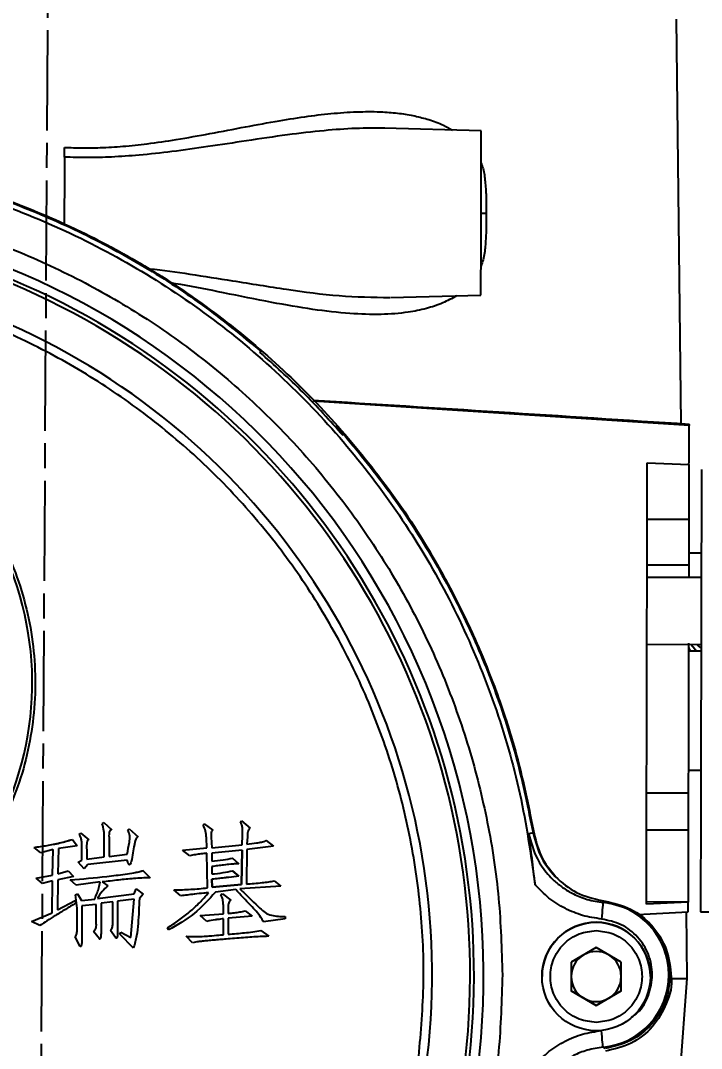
# Model space of a CAD drawing. Header units: millimetres. Extents: x 1852 to 4288, y 681 to 2404.
# Drawn here: x 2579.2 to 2660.9, y 2124.1 to 2247.3 of the extents above; entities that cross this region are included whole.
import ezdxf

# ---------------------------------------------------------------- set-up
doc = ezdxf.new("R2010")
doc.units = ezdxf.units.MM
doc.linetypes.add('AM_ISO08W050', pattern=[18, 12, -1.5, 3, -1.5])
doc.layers.add('AM_5', color=3, linetype='Continuous', lineweight=25)
doc.layers.add('AM_7', color=4, linetype='AM_ISO08W050', lineweight=25)
doc.styles.add('SLDTEXTSTYLE1', font='txt.shx', dxfattribs={"width": 0.7, "bigfont": 'gbcbig.shx'})
doc.dimstyles.new('SLDDIMSTYLE12$0', dxfattribs={"dimtxt": 12, "dimasz": 10, "dimexe": 0, "dimexo": 0.0625, "dimgap": 0.875, "dimtad": 1, "dimdec": 1, "dimlfac": 1.8, "dimrnd": 1e-09, "dimzin": 12, "dimdsep": 46, "dimtxsty": 'SLDTEXTSTYLE1', "dimcen": 0.09, "dimdle": 8.16, "dimclrd": 3, "dimclre": 3, "dimadec": 0, "dimazin": 3, "dimtfac": 1, "dimtdec": 1, "dimtofl": 0, "dimtmove": 0, "dimatfit": 3, "dimfxl": 0, "dimfrac": 2, "dimtolj": 1, "dimlwd": 5, "dimlwe": 5, "dimarcsym": 0})

# ---------------------------------------------------------------- blocks, each defined once
blk = doc.blocks.new('*D103')
at = {"layer": 'AM_5', "color": 3, "lineweight": 5, "transparency": 16777216}
blk.add_line((2599.52, 2331.23), (2783.41, 2331.23), dxfattribs=at)
at = {"layer": 'AM_5', "color": 3, "linetype": 'Continuous', "lineweight": 5, "transparency": 16777216}
for p, q in [((2783.41, 2321.23), (2783.41, 2042.49)), ((2646.59, 2032.49), (2783.41, 2032.49))]:
    blk.add_line(p, q, dxfattribs=at)
at = {"layer": 'AM_5', "color": 3, "transparency": 16777216}
for points in [[(2781.75, 2321.23), (2785.08, 2321.23), (2783.41, 2331.23)], [(2781.75, 2042.49), (2785.08, 2042.49), (2783.41, 2032.49)]]:
    blk.add_solid(points, dxfattribs=at)
at = {"layer": 'Defpoints', "color": 0, "transparency": 16777216}
for p in [(2599.46, 2331.23), (2646.53, 2032.49), (2783.41, 2032.49)]:
    blk.add_point(p, dxfattribs=at)
at = {"layer": 'AM_5', "color": 0, "transparency": 16777216, "insert": (2776.54, 2181.86), "char_height": 12, "attachment_point": 5, "rotation": 90, "style": 'SLDTEXTSTYLE1'}
blk.add_mtext('\\A1;350', dxfattribs=at)

msp = doc.modelspace()

# ---------------------------------------------------------------- linework, layer by layer
at = {"color": 7, "linetype": 'Continuous', "lineweight": 25}
for p, q in [((2658.416, 2198.949), (2657.885, 2247.467)), ((2634.456, 2234.066), (2622.794, 2234.397)), ((2623.571, 2214.106), (2634.414, 2214.367)), ((2607.882, 2207.554), (2607.994, 2207.665)), ((2659.381, 2198.775), (2614.332, 2201.673)), ((2617.052, 2198.79), (2617.982, 2197.663)), ((2617.989, 2197.67), (2617.877, 2197.559)), ((2654.371, 2194.3), (2659.371, 2194.074)), ((2659.371, 2194.074), (2659.357, 2187.498)), ((2659.357, 2187.498), (2654.357, 2187.509)), ((2660.848, 2183.46), (2659.348, 2183.463)), ((2659.345, 2182.004), (2654.345, 2182.015)), ((2659.345, 2182.004), (2659.342, 2180.527)), ((2660.842, 2180.524), (2654.242, 2180.538)), ((2654.225, 2172.538), (2660.825, 2172.524)), ((2660.823, 2171.7), (2659.323, 2171.703)), ((2659.292, 2157.463), (2660.792, 2157.46)), ((2654.286, 2154.728), (2659.286, 2154.718)), ((2588.974, 2150.999), (2589.166, 2151.191)), ((2588.974, 2150.999), (2589.166, 2151.191)), ((2589.166, 2151.191), (2590.123, 2150.297)), ((2589.166, 2151.191), (2589.166, 2151.191)), ((2589.166, 2151.191), (2590.123, 2150.297)), ((2605.569, 2151.255), (2605.696, 2151.382)), ((2605.569, 2151.255), (2605.696, 2151.382)), ((2605.569, 2151.255), (2605.569, 2151.255)), ((2605.696, 2151.382), (2606.717, 2150.489)), ((2605.696, 2151.382), (2605.696, 2151.382)), ((2605.696, 2151.382), (2606.717, 2150.489)), ((2588.974, 2150.999), (2588.974, 2150.999)), ((2590.123, 2150.297), (2590.123, 2150.297)), ((2592.038, 2150.234), (2592.229, 2150.425)), ((2592.038, 2150.234), (2592.229, 2150.425)), ((2592.038, 2150.234), (2592.038, 2150.234)), ((2592.229, 2150.425), (2593.314, 2149.468)), ((2592.229, 2150.425), (2592.229, 2150.425)), ((2592.229, 2150.425), (2593.314, 2149.468)), ((2601.101, 2150.872), (2601.229, 2150.999)), ((2601.101, 2150.872), (2601.229, 2150.999)), ((2601.101, 2150.872), (2601.101, 2150.872)), ((2601.229, 2150.999), (2602.25, 2150.234)), ((2601.229, 2150.999), (2601.229, 2150.999)), ((2601.229, 2150.999), (2602.25, 2150.234)), ((2602.25, 2150.234), (2602.25, 2150.234)), ((2606.717, 2150.489), (2606.717, 2150.489)), ((2659.277, 2150.242), (2654.277, 2150.253)), ((2659.277, 2150.242), (2659.259, 2141.641)), ((2585.4, 2149.148), (2585.974, 2148.383)), ((2585.4, 2149.148), (2585.4, 2149.148)), ((2585.4, 2149.148), (2585.974, 2148.383)), ((2586.23, 2149.723), (2586.421, 2149.914)), ((2586.23, 2149.723), (2586.421, 2149.914)), ((2586.23, 2149.723), (2586.23, 2149.723)), ((2586.421, 2149.914), (2587.379, 2149.085)), ((2586.421, 2149.914), (2586.421, 2149.914)), ((2586.421, 2149.914), (2587.379, 2149.085)), ((2587.379, 2149.085), (2587.379, 2149.085)), ((2589.229, 2147.042), (2589.229, 2149.34)), ((2589.804, 2149.276), (2589.804, 2147.106)), ((2593.314, 2149.468), (2593.314, 2149.468)), ((2601.548, 2148.127), (2601.484, 2149.34)), ((2602.058, 2149.404), (2602.122, 2148.127)), ((2602.058, 2149.404), (2602.058, 2149.404)), ((2602.058, 2149.404), (2602.122, 2148.127)), ((2605.76, 2148.51), (2605.824, 2149.659)), ((2605.76, 2148.51), (2605.824, 2149.659)), ((2605.824, 2149.659), (2605.824, 2149.659)), ((2606.398, 2149.468), (2606.335, 2148.574)), ((2608.632, 2149.021), (2609.526, 2148.319)), ((2608.632, 2149.021), (2608.632, 2149.021)), ((2608.632, 2149.021), (2609.526, 2148.319)), ((2640.659, 2149.944), (2640.143, 2149.825)), ((2640.784, 2149.831), (2640.784, 2149.831)), ((2581.634, 2147.553), (2580.805, 2148.191)), ((2580.805, 2148.191), (2580.805, 2148.191)), ((2583.102, 2147.936), (2581.634, 2147.553)), ((2583.038, 2144.872), (2583.102, 2147.936)), ((2583.038, 2144.872), (2583.102, 2147.936)), ((2583.741, 2148.063), (2583.677, 2145)), ((2585.974, 2148.383), (2583.741, 2148.063)), ((2585.974, 2148.383), (2585.974, 2148.383)), ((2586.549, 2146.659), (2586.549, 2148.255)), ((2587.123, 2147.936), (2587.123, 2146.787)), ((2598.612, 2147.872), (2601.548, 2148.127)), ((2599.505, 2147.17), (2598.612, 2147.872)), ((2598.612, 2147.872), (2598.612, 2147.872)), ((2602.122, 2148.127), (2605.76, 2148.51)), ((2602.122, 2148.127), (2605.76, 2148.51)), ((2602.122, 2148.127), (2602.122, 2148.127)), ((2605.76, 2147.872), (2602.122, 2147.489)), ((2605.696, 2143.723), (2605.76, 2147.872)), ((2605.76, 2147.872), (2605.696, 2143.723)), ((2605.76, 2148.51), (2605.76, 2148.51)), ((2606.335, 2147.936), (2606.271, 2143.787)), ((2609.526, 2148.319), (2606.335, 2147.936)), ((2609.526, 2148.319), (2609.526, 2148.319)), ((2586.102, 2146.404), (2586.549, 2146.659)), ((2586.102, 2146.404), (2586.549, 2146.659)), ((2586.804, 2145.638), (2586.102, 2146.404)), ((2586.102, 2146.404), (2586.102, 2146.404)), ((2586.549, 2146.659), (2586.549, 2146.659)), ((2587.123, 2146.787), (2589.229, 2147.042)), ((2587.123, 2146.787), (2589.229, 2147.042)), ((2587.123, 2146.787), (2587.123, 2146.787)), ((2591.974, 2146.659), (2587.251, 2146.149)), ((2589.229, 2147.042), (2589.229, 2147.042)), ((2589.804, 2147.106), (2591.974, 2147.361)), ((2589.804, 2147.106), (2591.974, 2147.361)), ((2589.804, 2147.106), (2589.804, 2147.106)), ((2591.974, 2147.361), (2591.974, 2147.361)), ((2601.611, 2143.34), (2601.548, 2147.489)), ((2602.122, 2147.489), (2602.122, 2146.532)), ((2604.611, 2146.915), (2605.377, 2146.213)), ((2604.611, 2146.915), (2604.611, 2146.915)), ((2605.377, 2146.213), (2604.611, 2146.915)), ((2583.677, 2145), (2584.889, 2145.383)), ((2584.889, 2145.383), (2585.528, 2144.681)), ((2584.889, 2145.383), (2584.889, 2145.383)), ((2584.889, 2145.383), (2585.528, 2144.681)), ((2587.251, 2146.149), (2586.804, 2145.638)), ((2593.825, 2145.447), (2594.718, 2144.553)), ((2593.825, 2145.447), (2593.825, 2145.447)), ((2593.825, 2145.447), (2594.718, 2144.553)), ((2602.122, 2145.893), (2602.122, 2145)), ((2604.611, 2145.383), (2605.377, 2144.745)), ((2604.611, 2145.383), (2604.611, 2145.383)), ((2605.377, 2144.745), (2604.611, 2145.383)), ((2605.377, 2146.213), (2605.377, 2146.213)), ((2581.06, 2144.489), (2583.038, 2144.872)), ((2581.826, 2143.851), (2581.06, 2144.489)), ((2581.06, 2144.489), (2581.06, 2144.489)), ((2583.038, 2144.17), (2581.826, 2143.851)), ((2582.975, 2140.341), (2583.038, 2144.17)), ((2582.975, 2140.341), (2583.038, 2144.17)), ((2583.038, 2144.872), (2583.038, 2144.872)), ((2583.677, 2144.298), (2583.613, 2140.724)), ((2585.528, 2144.681), (2583.677, 2144.298)), ((2585.847, 2143.66), (2585.145, 2144.298)), ((2585.145, 2144.298), (2585.145, 2144.298)), ((2585.528, 2144.681), (2585.528, 2144.681)), ((2588.719, 2144.042), (2585.847, 2143.66)), ((2588.974, 2144.042), (2589.676, 2143.596)), ((2588.974, 2144.042), (2589.676, 2143.596)), ((2594.718, 2144.553), (2594.718, 2144.553)), ((2602.122, 2144.362), (2602.186, 2143.404)), ((2602.186, 2143.404), (2602.122, 2144.362)), ((2605.377, 2144.745), (2605.377, 2144.745)), ((2609.59, 2144.17), (2610.419, 2143.532)), ((2609.59, 2144.17), (2609.59, 2144.17)), ((2609.59, 2144.17), (2610.419, 2143.532)), ((2585.783, 2142.511), (2586.038, 2142.638)), ((2585.783, 2142.511), (2586.038, 2142.638)), ((2586.038, 2142.638), (2586.485, 2141.809)), ((2586.038, 2142.638), (2586.038, 2142.638)), ((2586.038, 2142.638), (2586.485, 2141.809)), ((2588.4, 2142.064), (2592.804, 2142.638)), ((2588.4, 2142.064), (2592.804, 2142.638)), ((2589.676, 2143.596), (2589.676, 2143.596)), ((2592.804, 2142.638), (2593.059, 2143.213)), ((2592.804, 2142.638), (2593.059, 2143.213)), ((2592.804, 2142.638), (2592.804, 2142.638)), ((2593.059, 2143.213), (2593.889, 2142.575)), ((2593.059, 2143.213), (2593.059, 2143.213)), ((2593.059, 2143.213), (2593.889, 2142.575)), ((2593.889, 2142.575), (2593.442, 2142.064)), ((2593.889, 2142.575), (2593.889, 2142.575)), ((2598.42, 2142.383), (2597.591, 2143.085)), ((2597.591, 2143.085), (2597.591, 2143.085)), ((2602.186, 2143.404), (2605.696, 2143.723)), ((2605.696, 2143.723), (2602.186, 2143.404)), ((2602.186, 2143.404), (2602.186, 2143.404)), ((2604.994, 2143.149), (2602.569, 2142.83)), ((2603.207, 2142.511), (2603.399, 2142.638)), ((2603.207, 2142.511), (2603.399, 2142.638)), ((2603.399, 2142.638), (2604.42, 2141.872)), ((2603.399, 2142.638), (2603.399, 2142.638)), ((2603.399, 2142.638), (2604.42, 2141.872)), ((2610.419, 2143.532), (2605.505, 2143.213)), ((2605.696, 2143.723), (2605.696, 2143.723)), ((2610.419, 2143.532), (2610.419, 2143.532)), ((2583.613, 2140.724), (2585.719, 2141.809)), ((2583.613, 2140.724), (2585.719, 2141.809)), ((2585.719, 2141.809), (2585.783, 2141.489)), ((2585.719, 2141.809), (2585.719, 2141.809)), ((2585.719, 2141.809), (2585.783, 2141.489)), ((2585.974, 2140.915), (2585.783, 2142.511)), ((2585.783, 2142.511), (2585.783, 2142.511)), ((2585.783, 2141.489), (2585.783, 2141.489)), ((2586.485, 2141.809), (2588.081, 2142)), ((2586.485, 2141.809), (2588.081, 2142)), ((2586.485, 2141.809), (2586.485, 2141.809)), ((2588.272, 2141.362), (2586.549, 2141.17)), ((2588.081, 2142), (2588.081, 2142)), ((2588.272, 2139.192), (2588.272, 2141.362)), ((2590.251, 2141.681), (2588.847, 2141.489)), ((2588.847, 2141.489), (2588.847, 2138.107)), ((2590.251, 2139.128), (2590.251, 2141.681)), ((2592.804, 2142), (2590.825, 2141.745)), ((2590.825, 2141.745), (2590.825, 2138.107)), ((2592.421, 2137.405), (2592.804, 2142)), ((2603.207, 2142.511), (2603.207, 2142.511)), ((2604.42, 2141.872), (2604.42, 2141.872)), ((2649.31, 2141.742), (2649.06, 2141.593)), ((2659.259, 2141.641), (2654.258, 2141.399)), ((2659.259, 2141.641), (2654.259, 2141.651)), ((2660.758, 2141.622), (2660.756, 2140.46)), ((2580.485, 2139.319), (2582.975, 2140.341)), ((2582.975, 2140.341), (2582.975, 2140.341)), ((2585.974, 2138.362), (2585.974, 2140.915)), ((2586.549, 2141.17), (2586.549, 2137.405)), ((2600.718, 2140.022), (2603.526, 2140.213)), ((2603.526, 2140.213), (2603.526, 2141.043)), ((2603.526, 2140.213), (2603.526, 2140.213)), ((2604.101, 2140.851), (2604.101, 2140.277)), ((2604.101, 2140.851), (2604.101, 2140.851)), ((2606.143, 2140.596), (2606.973, 2139.958)), ((2606.143, 2140.596), (2606.143, 2140.596)), ((2606.143, 2140.596), (2606.973, 2139.958)), ((2653.176, 2140.158), (2659.256, 2140.463)), ((2659.144, 2132.464), (2659.057, 2140.453)), ((2660.756, 2140.46), (2662.179, 2140.457)), ((2581.507, 2138.809), (2580.485, 2139.319)), ((2580.485, 2139.319), (2580.485, 2139.319)), ((2601.548, 2139.319), (2600.718, 2140.022)), ((2600.718, 2140.022), (2600.718, 2140.022)), ((2603.526, 2137.724), (2603.526, 2139.639)), ((2606.973, 2139.958), (2604.101, 2139.702)), ((2604.101, 2139.702), (2604.101, 2137.788)), ((2606.973, 2139.958), (2606.973, 2139.958)), ((2610.93, 2139.639), (2608.313, 2139.256)), ((2610.93, 2139.894), (2610.93, 2139.639)), ((2610.93, 2139.894), (2610.93, 2139.894)), ((2585.974, 2138.362), (2585.974, 2138.362)), ((2588.655, 2137.213), (2587.953, 2138.107)), ((2587.953, 2138.107), (2587.953, 2138.107)), ((2590.57, 2137.405), (2589.995, 2138.234)), ((2589.995, 2138.234), (2589.995, 2138.234)), ((2591.08, 2137.788), (2591.208, 2138.043)), ((2591.08, 2137.788), (2591.208, 2138.043)), ((2592.74, 2136.128), (2591.08, 2137.788)), ((2591.08, 2137.788), (2591.08, 2137.788)), ((2591.208, 2138.043), (2592.421, 2137.405)), ((2591.208, 2138.043), (2591.208, 2138.043)), ((2591.208, 2138.043), (2592.421, 2137.405)), ((2596.952, 2138.298), (2596.825, 2138.554)), ((2596.825, 2138.554), (2596.825, 2138.554)), ((2603.526, 2137.724), (2603.526, 2137.724)), ((2607.994, 2138.234), (2608.951, 2137.532)), ((2607.994, 2138.234), (2607.994, 2138.234)), ((2607.994, 2138.234), (2608.951, 2137.532)), ((2586.357, 2136.32), (2585.719, 2137.469)), ((2585.719, 2137.469), (2585.719, 2137.469)), ((2592.421, 2137.405), (2592.421, 2137.405)), ((2599.824, 2136.766), (2599.058, 2137.532)), ((2599.058, 2137.532), (2599.058, 2137.532)), ((2608.951, 2137.532), (2608.951, 2137.532)), ((2648.239, 2136.175), (2645.239, 2134.443)), ((2651.239, 2134.443), (2648.239, 2136.175)), ((2645.239, 2134.443), (2645.239, 2130.979)), ((2651.239, 2130.979), (2651.239, 2134.443)), ((2641.739, 2132.718), (2641.739, 2132.718)), ((2654.739, 2132.704), (2654.739, 2132.704)), ((2655.215, 2077.949), (2659.144, 2132.464)), ((2657.239, 2132.682), (2657.239, 2132.682)), ((2645.239, 2130.979), (2648.239, 2129.247)), ((2646.739, 2130.113), (2645.239, 2130.979)), ((2648.239, 2129.247), (2651.239, 2130.979)), ((2651.239, 2130.979), (2649.739, 2130.113)), ((2648.239, 2129.247), (2646.739, 2130.113)), ((2649.739, 2130.113), (2648.239, 2129.247)), ((2648.239, 2129.247), (2648.239, 2129.247)), ((2649.31, 2124.09), (2649.06, 2124.24))]:
    msp.add_line(p, q, dxfattribs=at)
at = {"color": 7, "linetype": 'Continuous', "lineweight": 25, "flags": 128}
for points in [[(2660.869, 2193.488), (2660.865, 2191.274), (2660.859, 2188.816), (2660.854, 2186.143), (2660.848, 2183.285), (2660.841, 2180.278), (2660.834, 2177.156), (2660.828, 2173.955), (2660.821, 2170.713), (2660.814, 2167.468), (2660.807, 2164.258), (2660.8, 2161.121), (2660.794, 2158.093), (2660.788, 2155.21), (2660.782, 2152.507), (2660.776, 2150.013), (2660.772, 2147.76), (2660.767, 2145.772), (2660.764, 2144.074), (2660.761, 2142.685), (2660.758, 2141.622)], [(2660.333, 2171.701), (2660.056, 2171.932), (2659.605, 2172.527)], [(2649.06, 2141.593), (2649.056, 2141.549), (2649.045, 2141.431), (2649.027, 2141.245), (2649.004, 2140.997), (2648.975, 2140.697), (2648.943, 2140.356), (2648.908, 2139.986), (2648.872, 2139.602)], [(2657.164, 2132.468), (2657.375, 2132.468), (2658.356, 2132.466), (2658.947, 2132.465), (2659.144, 2132.464)], [(2649.06, 2124.24), (2649.056, 2124.284), (2649.045, 2124.401), (2649.027, 2124.587), (2649.004, 2124.835), (2648.975, 2125.135), (2648.943, 2125.476), (2648.908, 2125.846), (2648.872, 2126.23)]]:
    msp.add_lwpolyline(points, dxfattribs=at)
at = {"color": 7, "linetype": 'Continuous', "lineweight": 25}
msp.add_circle((2648.239, 2132.711), 6.5, dxfattribs=at)
for centre, radius, start, end in [((2543.24, 2132.915), 91.48, 295.79271, 180), ((2635.131, 2235.699), 11.51, 266.68387, 269.63147), ((2543.24, 2132.915), 90.341, 353.64897, 186.35103), ((2543.24, 2132.915), 89.875, 353.64897, 186.35103), ((2543.24, 2132.915), 85.319, 353.33017, 186.66983), ((2543.24, 2167.915), 37.354, 334.65071, 85.34929), ((2648.24, 2132.916), 8.715, 275.40246, 84.59754), ((2648.239, 2132.711), 6.5, 359.93876, 179.93876), ((2648.239, 2132.711), 3, 120, 180), ((2648.239, 2132.711), 3, 60, 120), ((2648.239, 2132.711), 3, 0, 60), ((2648.239, 2132.711), 3, 180, 240), ((2648.239, 2132.711), 3, 300, 0), ((2648.239, 2132.711), 3, 240, 300)]:
    msp.add_arc(centre, radius, start, end, dxfattribs=at)
for points, knots in [([(2584.452, 2232.092), (2585.163, 2232.066), (2586.59, 2232.014), (2588.933, 2232.051), (2591.535, 2232.207), (2594.586, 2232.531), (2598.07, 2233.05), (2602.015, 2233.762), (2606.131, 2234.558), (2610.065, 2235.281), (2613.601, 2235.835), (2616.825, 2236.212), (2619.808, 2236.4), (2622.416, 2236.383), (2624.612, 2236.196), (2626.458, 2235.894), (2628.223, 2235.428), (2629.74, 2234.885), (2630.635, 2234.368), (2630.986, 2234.165)], [0, 0, 0, 0, 0.0418951, 0.0839955, 0.1379234, 0.1955958, 0.2656367, 0.3477316, 0.4366435, 0.52124, 0.5959668, 0.6633337, 0.7313197, 0.7939321, 0.8403474, 0.8842391, 0.9258123, 0.9708656, 1, 1, 1, 1]), ([(2622.904, 2234.394), (2621.736, 2234.399), (2619.338, 2234.409), (2615.429, 2234.106), (2611.065, 2233.594), (2606.411, 2232.907), (2601.787, 2232.191), (2597.49, 2231.583), (2593.625, 2231.156), (2590.259, 2230.929), (2587.268, 2230.849), (2585.387, 2230.904), (2584.449, 2230.932)], [0, 0, 0, 0, 0.0969739, 0.1990187, 0.3166093, 0.4457287, 0.5654054, 0.6760848, 0.7756823, 0.858994, 0.9297025, 1, 1, 1, 1]), ([(2584.449, 2230.932), (2584.45, 2231.109), (2584.45, 2231.465), (2584.451, 2231.882), (2584.452, 2232.092)], [0, 0, 0, 0, 0.4971187, 1, 1, 1, 1]), ([(2560.572, 2230.387), (2563.237, 2229.848), (2568.684, 2228.745), (2576.809, 2226.176), (2585.02, 2222.827), (2593.186, 2218.549), (2600.961, 2213.588), (2605.679, 2209.665), (2607.944, 2207.782)], [0, 0, 0, 0, 0.1535242, 0.3136607, 0.480409, 0.6537687, 0.8337391, 1, 1, 1, 1]), ([(2584.449, 2230.932), (2584.447, 2229.942), (2584.443, 2227.961), (2584.437, 2225.032), (2584.433, 2223.334), (2584.432, 2222.769)], [0, 0, 0, 0, 0.40033354, 0.80066709, 1, 1, 1, 1]), ([(2634.448, 2230.191), (2634.526, 2229.981), (2634.78, 2229.298), (2634.94, 2227.945), (2635.06, 2226.154), (2635.059, 2224.877), (2635.057, 2224.189)], [0, 0, 0, 0, 0.1149044, 0.3730702, 0.6626095, 1, 1, 1, 1]), ([(2635.057, 2224.189), (2635.058, 2223.473), (2635.058, 2222.144), (2634.948, 2220.282), (2634.785, 2218.847), (2634.513, 2218.113), (2634.421, 2217.867)], [0, 0, 0, 0, 0.3327022, 0.6174452, 0.8718539, 1, 1, 1, 1]), ([(2594.298, 2217.571), (2594.419, 2217.562), (2596.17, 2217.429), (2599.622, 2216.896), (2605.116, 2216.035), (2611.1, 2215.058), (2617.42, 2214.211), (2621.47, 2214.139), (2623.481, 2214.104)], [0, 0, 0, 0, 0.0118812, 0.1717149, 0.3437603, 0.5639817, 0.7835609, 1, 1, 1, 1]), ([(2631.483, 2214.296), (2630.937, 2213.996), (2629.789, 2213.366), (2627.834, 2212.737), (2625.385, 2212.241), (2622.332, 2212.014), (2618.525, 2212.141), (2614.149, 2212.65), (2609.102, 2213.538), (2603.809, 2214.601), (2599.72, 2215.465), (2597.535, 2215.784), (2597.096, 2215.848)], [0, 0, 0, 0, 0.05917422, 0.12456737, 0.1945037, 0.29319372, 0.40381634, 0.5308787, 0.66921315, 0.82787427, 0.96536839, 1, 1, 1, 1]), ([(2659.381, 2198.887), (2651.77, 2199.378), (2636.725, 2200.349), (2621.678, 2201.293), (2614.244, 2201.759)], [0, 0, 0, 0, 0.5059249, 1, 1, 1, 1]), ([(2659.381, 2198.878), (2659.381, 2198.88), (2659.381, 2198.885), (2659.381, 2198.815), (2659.381, 2198.775)], [0, 0, 0, 0, 0.41241456, 1, 1, 1, 1]), ([(2618.292, 2197.286), (2619.853, 2195.464), (2623.794, 2190.865), (2628.585, 2183.36), (2632.957, 2175.08), (2636.284, 2167.081), (2639.015, 2158.644), (2640.19, 2152.791), (2640.784, 2149.831)], [0, 0, 0, 0, 0.1352933, 0.3415257, 0.5005703, 0.6633309, 0.8298076, 1, 1, 1, 1]), ([(2659.324, 2172.359), (2659.323, 2171.935), (2659.32, 2170.206), (2659.313, 2167.1), (2659.305, 2163.281), (2659.297, 2159.822), (2659.291, 2156.832), (2659.288, 2155.422), (2659.286, 2154.718)], [0, 0, 0, 0, 0.0609827, 0.2487861, 0.4365896, 0.6243931, 0.8121965, 1, 1, 1, 1]), ([(2659.564, 2171.703), (2659.499, 2171.829), (2659.34, 2172.135), (2659.348, 2172.471), (2659.353, 2172.668)], [0, 0, 0, 0, 0.413162, 1, 1, 1, 1]), ([(2660.824, 2172.111), (2660.791, 2172.127), (2660.636, 2172.202), (2660.459, 2172.344), (2660.344, 2172.486), (2660.312, 2172.525)], [0, 0, 0, 0, 0.1638544, 0.7694326, 1, 1, 1, 1]), ([(2605.824, 2149.659), (2605.831, 2149.932), (2605.841, 2150.345), (2605.757, 2150.892), (2605.63, 2151.136), (2605.569, 2151.255)], [0, 0, 0, 0, 0.5004867, 0.75639585, 1, 1, 1, 1]), ([(2589.229, 2149.34), (2589.231, 2149.624), (2589.233, 2150.191), (2589.06, 2150.73), (2588.974, 2150.999)], [0, 0, 0, 0, 0.5013561, 1, 1, 1, 1]), ([(2590.123, 2150.297), (2590.098, 2150.304), (2590.061, 2150.313), (2590.01, 2150.307), (2589.965, 2150.287), (2589.915, 2150.245), (2589.838, 2150.113), (2589.785, 2149.779), (2589.796, 2149.478), (2589.804, 2149.276)], [0, 0, 0, 0, 0.0628935, 0.0931861, 0.1255191, 0.1834586, 0.2508615, 0.5002621, 1, 1, 1, 1]), ([(2591.974, 2147.361), (2592.07, 2147.843), (2592.214, 2148.565), (2592.335, 2149.427), (2592.231, 2149.917), (2592.102, 2150.128), (2592.038, 2150.234)], [0, 0, 0, 0, 0.50040255, 0.75006068, 0.87501107, 1, 1, 1, 1]), ([(2601.484, 2149.34), (2601.468, 2149.608), (2601.436, 2150.142), (2601.212, 2150.629), (2601.101, 2150.872)], [0, 0, 0, 0, 0.5014294, 1, 1, 1, 1]), ([(2602.25, 2150.234), (2602.232, 2150.227), (2602.196, 2150.215), (2602.138, 2150.164), (2602.079, 2150.043), (2602.036, 2149.781), (2602.049, 2149.555), (2602.058, 2149.404)], [0, 0, 0, 0, 0.0627384, 0.1251056, 0.2501602, 0.4999525, 1, 1, 1, 1]), ([(2606.717, 2150.489), (2606.677, 2150.465), (2606.595, 2150.417), (2606.499, 2150.251), (2606.408, 2149.936), (2606.402, 2149.655), (2606.398, 2149.468)], [0, 0, 0, 0, 0.1246065, 0.249783, 0.4997551, 1, 1, 1, 1]), ([(2580.805, 2148.191), (2581.324, 2148.266), (2582.352, 2148.414), (2583.897, 2148.692), (2584.895, 2148.995), (2585.4, 2149.148)], [0, 0, 0, 0, 0.3347977, 0.6633059, 1, 1, 1, 1]), ([(2580.805, 2148.191), (2581.323, 2148.266), (2582.369, 2148.417), (2583.913, 2148.695), (2584.911, 2148.999), (2585.4, 2149.148)], [0, 0, 0, 0, 0.3346571, 0.6740832, 1, 1, 1, 1]), ([(2586.549, 2148.255), (2586.541, 2148.509), (2586.529, 2148.89), (2586.428, 2149.395), (2586.296, 2149.614), (2586.23, 2149.723)], [0, 0, 0, 0, 0.5005014, 0.7507427, 1, 1, 1, 1]), ([(2587.379, 2149.085), (2587.363, 2149.085), (2587.336, 2149.086), (2587.297, 2149.08), (2587.264, 2149.06), (2587.209, 2149.002), (2587.148, 2148.834), (2587.104, 2148.467), (2587.115, 2148.148), (2587.123, 2147.936)], [0, 0, 0, 0, 0.0367103, 0.0625587, 0.0920687, 0.1257937, 0.2504477, 0.5001516, 1, 1, 1, 1]), ([(2593.314, 2149.468), (2593.292, 2149.469), (2593.258, 2149.47), (2593.215, 2149.457), (2593.157, 2149.423), (2592.951, 2149.165), (2592.893, 2148.822), (2592.782, 2148.211), (2592.67, 2147.507), (2592.541, 2146.734), (2592.393, 2146.288), (2592.335, 2146.177), (2592.306, 2146.144), (2592.279, 2146.125), (2592.254, 2146.115), (2592.232, 2146.115), (2592.212, 2146.12), (2592.188, 2146.136), (2592.114, 2146.22), (2592.043, 2146.403), (2591.997, 2146.574), (2591.974, 2146.659)], [0, 0, 0, 0, 0.0157069, 0.0230837, 0.0312977, 0.0625941, 0.2492457, 0.2645916, 0.4993189, 0.7493468, 0.8133445, 0.8286238, 0.8367404, 0.8440727, 0.8515363, 0.8553171, 0.8590269, 0.8660949, 0.8751688, 0.9374395, 1, 1, 1, 1]), ([(2606.335, 2148.574), (2606.724, 2148.622), (2607.308, 2148.694), (2607.986, 2148.805), (2608.305, 2148.88), (2608.446, 2148.923), (2608.516, 2148.944), (2608.577, 2148.972), (2608.614, 2149.005), (2608.632, 2149.021)], [0, 0, 0, 0, 0.49996, 0.749982, 0.8747254, 0.9164061, 0.9376784, 0.9687122, 1, 1, 1, 1]), ([(2640.913, 2143.706), (2640.793, 2144.774), (2640.552, 2146.92), (2640.279, 2148.853), (2640.143, 2149.825)], [0, 0, 0, 0, 0.4975573, 1, 1, 1, 1]), ([(2640.143, 2149.825), (2640.418, 2148.791), (2640.788, 2147.398), (2641.743, 2145.864), (2642.421, 2144.983), (2643.237, 2144.144), (2644.255, 2143.319), (2645.566, 2142.536), (2647.196, 2141.874), (2648.419, 2141.689), (2649.06, 2141.593)], [0, 0, 0, 0, 0.2442896, 0.3290361, 0.4144899, 0.500125, 0.5979924, 0.7157703, 0.8510724, 1, 1, 1, 1]), ([(2640.659, 2149.944), (2640.94, 2148.912), (2641.502, 2146.85), (2643.52, 2144.306), (2646.17, 2142.424), (2648.262, 2141.97), (2649.31, 2141.742)], [0, 0, 0, 0, 0.2500466, 0.4994486, 0.7493959, 1, 1, 1, 1]), ([(2640.784, 2149.831), (2641.052, 2148.793), (2641.58, 2146.746), (2642.98, 2145.165), (2643.67, 2144.387)], [0, 0, 0, 0, 0.507606, 1, 1, 1, 1]), ([(2601.548, 2147.489), (2601.304, 2147.461), (2600.84, 2147.407), (2600.153, 2147.329), (2599.721, 2147.223), (2599.505, 2147.17)], [0, 0, 0, 0, 0.3550758, 0.6787643, 1, 1, 1, 1]), ([(2602.122, 2146.532), (2602.578, 2146.576), (2603.415, 2146.656), (2604.237, 2146.834), (2604.611, 2146.915)], [0, 0, 0, 0, 0.5444227, 1, 1, 1, 1]), ([(2585.145, 2144.298), (2586.606, 2144.419), (2588.813, 2144.603), (2591.353, 2144.933), (2592.632, 2145.124), (2593.253, 2145.235), (2593.569, 2145.312), (2593.717, 2145.354), (2593.78, 2145.386), (2593.81, 2145.404), (2593.82, 2145.411), (2593.825, 2145.42), (2593.827, 2145.431), (2593.826, 2145.44), (2593.825, 2145.447)], [0, 0, 0, 0, 0.4998656, 0.7551837, 0.8732692, 0.9406533, 0.9702997, 0.9841887, 0.992842, 0.9943099, 0.9962149, 0.9970595, 0.9977627, 1, 1, 1, 1]), ([(2605.377, 2146.213), (2605.206, 2146.212), (2604.879, 2146.212), (2604.27, 2146.153), (2603.593, 2146.078), (2602.835, 2145.987), (2602.359, 2145.924), (2602.122, 2145.893)], [0, 0, 0, 0, 0.1565437, 0.3002265, 0.5598557, 0.7813484, 1, 1, 1, 1]), ([(2602.122, 2145), (2602.578, 2145.044), (2603.415, 2145.124), (2604.237, 2145.302), (2604.611, 2145.383)], [0, 0, 0, 0, 0.5444227, 1, 1, 1, 1]), ([(2588.081, 2142), (2588.18, 2142.237), (2588.364, 2142.679), (2588.617, 2143.352), (2588.684, 2143.807), (2588.719, 2144.042)], [0, 0, 0, 0, 0.3593322, 0.6691852, 1, 1, 1, 1]), ([(2588.081, 2142), (2588.18, 2142.237), (2588.364, 2142.679), (2588.618, 2143.352), (2588.684, 2143.808), (2588.719, 2144.042)], [0, 0, 0, 0, 0.3592859, 0.6694965, 1, 1, 1, 1]), ([(2594.718, 2144.553), (2594.063, 2144.528), (2592.8, 2144.481), (2590.888, 2144.265), (2589.629, 2144.119), (2588.974, 2144.042)], [0, 0, 0, 0, 0.3409036, 0.6569898, 1, 1, 1, 1]), ([(2605.377, 2144.745), (2604.98, 2144.696), (2604.478, 2144.636), (2603.949, 2144.571), (2603.808, 2144.554), (2603.767, 2144.549), (2603.661, 2144.537), (2603.386, 2144.506), (2602.843, 2144.444), (2602.393, 2144.393), (2602.122, 2144.362)], [0, 0, 0, 0, 0.3664455, 0.4623341, 0.4884448, 0.4960418, 0.4999998, 0.5858417, 0.75, 1, 1, 1, 1]), ([(2606.271, 2143.787), (2606.581, 2143.815), (2607.212, 2143.871), (2608.115, 2143.956), (2608.808, 2144.038), (2609.286, 2144.102), (2609.488, 2144.147), (2609.59, 2144.17)], [0, 0, 0, 0, 0.2800254, 0.5679935, 0.8139788, 0.90683, 1, 1, 1, 1]), ([(2589.676, 2143.596), (2589.431, 2143.368), (2588.94, 2142.912), (2588.58, 2142.347), (2588.4, 2142.064)], [0, 0, 0, 0, 0.4987936, 1, 1, 1, 1]), ([(2596.825, 2138.554), (2597.281, 2138.847), (2598.193, 2139.433), (2599.472, 2140.439), (2600.678, 2141.533), (2601.385, 2142.355), (2601.739, 2142.766)], [0, 0, 0, 0, 0.2500184, 0.50003, 0.7500152, 1, 1, 1, 1]), ([(2596.825, 2138.554), (2597.281, 2138.847), (2598.193, 2139.433), (2599.472, 2140.439), (2600.678, 2141.533), (2601.385, 2142.355), (2601.739, 2142.766)], [0, 0, 0, 0, 0.2500184, 0.50003, 0.75001524, 1, 1, 1, 1]), ([(2602.569, 2142.83), (2601.752, 2141.928), (2600.118, 2140.122), (2598.008, 2138.906), (2596.952, 2138.298)], [0, 0, 0, 0, 0.4997261, 1, 1, 1, 1]), ([(2597.591, 2143.085), (2598.262, 2143.102), (2599.606, 2143.137), (2600.943, 2143.272), (2601.611, 2143.34)], [0, 0, 0, 0, 0.4998338, 1, 1, 1, 1]), ([(2597.591, 2143.085), (2598.262, 2143.102), (2599.606, 2143.137), (2600.943, 2143.272), (2601.611, 2143.34)], [0, 0, 0, 0, 0.4998338, 1, 1, 1, 1]), ([(2601.739, 2142.766), (2601.548, 2142.746), (2600.994, 2142.687), (2600.423, 2142.623), (2599.754, 2142.55), (2599.2, 2142.489), (2598.666, 2142.416), (2598.42, 2142.383)], [0, 0, 0, 0, 0.1726098, 0.5000206, 0.5157116, 0.7774565, 1, 1, 1, 1]), ([(2608.313, 2139.256), (2608.215, 2139.437), (2607.822, 2140.169), (2606.613, 2141.406), (2605.592, 2142.505), (2604.994, 2143.149)], [0, 0, 0, 0, 0.1204989, 0.4845828, 1, 1, 1, 1]), ([(2605.505, 2143.213), (2605.641, 2143.081), (2606.436, 2142.314), (2607.417, 2141.354), (2608.497, 2140.345), (2609.541, 2139.925), (2610.374, 2139.906), (2610.93, 2139.894)], [0, 0, 0, 0, 0.0858222, 0.500579, 0.6255537, 0.7499526, 1, 1, 1, 1]), ([(2605.505, 2143.213), (2605.641, 2143.081), (2606.436, 2142.314), (2607.417, 2141.354), (2608.497, 2140.345), (2609.541, 2139.925), (2610.374, 2139.906), (2610.93, 2139.894)], [0, 0, 0, 0, 0.08581345, 0.50057898, 0.62555372, 0.74995257, 1, 1, 1, 1]), ([(2648.872, 2139.602), (2648.112, 2139.717), (2646.597, 2139.945), (2644.469, 2140.832), (2642.512, 2142.051), (2641.447, 2143.153), (2640.913, 2143.706)], [0, 0, 0, 0, 0.2507669, 0.5000113, 0.749245, 1, 1, 1, 1]), ([(2585.783, 2141.489), (2585.38, 2141.247), (2584.572, 2140.76), (2583.431, 2140.058), (2582.395, 2139.426), (2581.788, 2139.004), (2581.507, 2138.809)], [0, 0, 0, 0, 0.2795319, 0.5609173, 0.7961864, 1, 1, 1, 1]), ([(2593.442, 2142.064), (2593.422, 2141.564), (2593.383, 2140.565), (2593.285, 2139.07), (2593.155, 2137.572), (2592.878, 2136.609), (2592.74, 2136.128)], [0, 0, 0, 0, 0.2500778, 0.5001569, 0.7501575, 1, 1, 1, 1]), ([(2603.526, 2141.043), (2603.518, 2141.296), (2603.505, 2141.677), (2603.394, 2142.177), (2603.269, 2142.4), (2603.207, 2142.511)], [0, 0, 0, 0, 0.5002034, 0.7503812, 1, 1, 1, 1]), ([(2604.42, 2141.872), (2604.379, 2141.848), (2604.297, 2141.8), (2604.186, 2141.643), (2604.078, 2141.326), (2604.092, 2141.041), (2604.101, 2140.851)], [0, 0, 0, 0, 0.1249641, 0.2504056, 0.5000303, 1, 1, 1, 1]), ([(2649.375, 2141.62), (2650.46, 2141.362), (2652.591, 2140.855), (2655.127, 2138.744), (2656.893, 2135.954), (2657.122, 2133.786), (2657.239, 2132.673)], [0, 0, 0, 0, 0.2552275, 0.5011918, 0.7437843, 1, 1, 1, 1]), ([(2604.101, 2140.277), (2604.349, 2140.305), (2604.818, 2140.358), (2605.505, 2140.43), (2605.932, 2140.541), (2606.143, 2140.596)], [0, 0, 0, 0, 0.3619719, 0.6841185, 1, 1, 1, 1]), ([(2587.953, 2138.107), (2587.992, 2138.137), (2588.071, 2138.198), (2588.181, 2138.364), (2588.293, 2138.695), (2588.28, 2138.993), (2588.272, 2139.192)], [0, 0, 0, 0, 0.1251016, 0.2504868, 0.5002749, 1, 1, 1, 1]), ([(2589.995, 2138.234), (2590.045, 2138.297), (2590.143, 2138.423), (2590.233, 2138.732), (2590.244, 2138.97), (2590.251, 2139.128)], [0, 0, 0, 0, 0.24961275, 0.50039468, 1, 1, 1, 1]), ([(2603.526, 2139.639), (2603.298, 2139.606), (2603.003, 2139.564), (2602.672, 2139.517), (2602.239, 2139.454), (2601.876, 2139.383), (2601.548, 2139.319)], [0, 0, 0, 0, 0.3449558, 0.4462952, 0.5002092, 1, 1, 1, 1]), ([(2652.466, 2127.836), (2652.722, 2128.013), (2653.659, 2128.659), (2654.624, 2130.467), (2655.115, 2132.908), (2654.645, 2135.4), (2653.32, 2137.528), (2651.314, 2139.103), (2649.686, 2139.435), (2648.872, 2139.602)], [0, 0, 0, 0, 0.0591141, 0.2159284, 0.3727427, 0.5295571, 0.6863714, 0.8431857, 1, 1, 1, 1]), ([(2585.719, 2137.469), (2585.773, 2137.528), (2585.881, 2137.648), (2585.96, 2137.965), (2585.969, 2138.203), (2585.974, 2138.362)], [0, 0, 0, 0, 0.2488876, 0.4991838, 1, 1, 1, 1]), ([(2585.719, 2137.469), (2585.773, 2137.528), (2585.881, 2137.648), (2585.96, 2137.965), (2585.969, 2138.203), (2585.974, 2138.362)], [0, 0, 0, 0, 0.2488876, 0.4991838, 1, 1, 1, 1]), ([(2588.847, 2138.107), (2588.843, 2137.943), (2588.837, 2137.666), (2588.815, 2137.364), (2588.752, 2137.242), (2588.734, 2137.221), (2588.719, 2137.21), (2588.704, 2137.204), (2588.688, 2137.203), (2588.671, 2137.206), (2588.661, 2137.211), (2588.655, 2137.213)], [0, 0, 0, 0, 0.5027084, 0.8476925, 0.8958369, 0.9154027, 0.9327165, 0.9486901, 0.9644693, 0.9812397, 1, 1, 1, 1]), ([(2590.825, 2138.107), (2590.822, 2137.941), (2590.817, 2137.693), (2590.786, 2137.429), (2590.738, 2137.335), (2590.718, 2137.317), (2590.7, 2137.308), (2590.686, 2137.305), (2590.671, 2137.306), (2590.643, 2137.316), (2590.608, 2137.351), (2590.583, 2137.385), (2590.57, 2137.405)], [0, 0, 0, 0, 0.499283, 0.748654, 0.7826722, 0.8125834, 0.8273755, 0.8418742, 0.8564408, 0.8721286, 0.9284957, 1, 1, 1, 1]), ([(2599.058, 2137.532), (2599.491, 2137.516), (2600.486, 2137.479), (2601.975, 2137.592), (2603.031, 2137.682), (2603.526, 2137.724)], [0, 0, 0, 0, 0.289978, 0.6665707, 1, 1, 1, 1]), ([(2599.058, 2137.532), (2599.359, 2137.516), (2600.104, 2137.476), (2601.223, 2137.542), (2602.411, 2137.625), (2603.155, 2137.691), (2603.526, 2137.724)], [0, 0, 0, 0, 0.2013712, 0.4999053, 0.7499521, 1, 1, 1, 1]), ([(2604.101, 2137.788), (2604.427, 2137.813), (2605.079, 2137.863), (2606.056, 2137.951), (2607.034, 2138.036), (2607.674, 2138.168), (2607.994, 2138.234)], [0, 0, 0, 0, 0.2501141, 0.5002263, 0.7503325, 1, 1, 1, 1]), ([(2648.239, 2127.211), (2647.547, 2127.284), (2646.483, 2127.397), (2645.202, 2128.083), (2644.322, 2128.793), (2643.608, 2129.674), (2642.944, 2130.955), (2642.606, 2132.711), (2642.944, 2134.467), (2643.608, 2135.748), (2644.322, 2136.629), (2645.202, 2137.339), (2646.483, 2138.024), (2647.547, 2138.137), (2648.239, 2138.211)], [0, 0, 0, 0, 0.1197284, 0.1841803, 0.25, 0.3158197, 0.3802716, 0.5, 0.6197284, 0.6841803, 0.75, 0.8158197, 0.8802716, 1, 1, 1, 1]), ([(2648.239, 2138.211), (2648.931, 2138.137), (2649.995, 2138.024), (2651.276, 2137.339), (2652.156, 2136.629), (2652.87, 2135.748), (2653.535, 2134.467), (2653.872, 2132.711), (2653.535, 2130.955), (2652.87, 2129.674), (2652.156, 2128.793), (2651.276, 2128.083), (2649.995, 2127.397), (2648.931, 2127.284), (2648.239, 2127.211)], [0, 0, 0, 0, 0.1197284, 0.1841803, 0.25, 0.3158197, 0.3802716, 0.5, 0.6197284, 0.6841803, 0.75, 0.8158197, 0.8802716, 1, 1, 1, 1]), ([(2586.549, 2137.405), (2586.545, 2137.21), (2586.54, 2136.879), (2586.517, 2136.521), (2586.452, 2136.362), (2586.429, 2136.33), (2586.407, 2136.316), (2586.391, 2136.312), (2586.374, 2136.313), (2586.363, 2136.317), (2586.357, 2136.32)], [0, 0, 0, 0, 0.50339361, 0.85618593, 0.90552278, 0.94188844, 0.95666642, 0.97042817, 0.98446506, 1, 1, 1, 1]), ([(2608.951, 2137.532), (2608.61, 2137.523), (2607.937, 2137.505), (2606.93, 2137.436), (2605.906, 2137.364), (2604.875, 2137.285), (2603.926, 2137.206), (2603.084, 2137.138), (2602.347, 2137.072), (2601.652, 2137.006), (2601.044, 2136.943), (2600.44, 2136.882), (2600.051, 2136.809), (2599.824, 2136.766)], [0, 0, 0, 0, 0.111912, 0.2203794, 0.3303488, 0.4480332, 0.5586453, 0.6421864, 0.7244882, 0.8011937, 0.8704803, 0.9246662, 1, 1, 1, 1]), ([(2657.238, 2132.682), (2657.238, 2132.679), (2657.431, 2131.614), (2656.747, 2129.405), (2655.144, 2126.607), (2652.519, 2124.496), (2650.397, 2124.005), (2649.337, 2123.759)], [0, 0, 0, 0, 0.0007305, 0.2505479, 0.5003652, 0.7501826, 1, 1, 1, 1]), ([(2640.913, 2122.127), (2641.447, 2122.679), (2642.512, 2123.781), (2644.469, 2125), (2646.597, 2125.887), (2648.112, 2126.116), (2648.872, 2126.23)], [0, 0, 0, 0, 0.250755, 0.4999887, 0.7492331, 1, 1, 1, 1]), ([(2649.06, 2124.24), (2648.419, 2124.143), (2647.196, 2123.959), (2645.717, 2123.357), (2644.628, 2122.741), (2643.862, 2122.199), (2642.574, 2121.104), (2640.994, 2119.146), (2640.422, 2117.039), (2640.143, 2116.007)], [0, 0, 0, 0, 0.1490589, 0.284486, 0.365253, 0.4374072, 0.5004523, 0.7554674, 1, 1, 1, 1])]:
    msp.add_open_spline(points, degree=3, knots=knots, dxfattribs=at)
for points in [[(2634.414, 2214.367), (2634.414, 2214.403), (2634.414, 2214.476), (2634.415, 2215.062), (2634.417, 2215.973), (2634.42, 2217.207), (2634.423, 2218.709), (2634.427, 2220.423), (2634.431, 2222.282), (2634.435, 2224.216), (2634.439, 2226.15), (2634.443, 2228.01), (2634.447, 2229.724), (2634.45, 2231.226), (2634.453, 2232.46), (2634.455, 2233.371), (2634.456, 2233.956), (2634.456, 2234.03), (2634.456, 2234.066)], [(2554.029, 2230.59), (2557.681, 2230.066), (2564.984, 2229.018), (2575.627, 2225.898), (2585.87, 2221.69), (2595.571, 2216.335), (2604.61, 2209.93), (2612.872, 2202.549), (2620.253, 2194.287), (2626.658, 2185.247), (2632.013, 2175.547), (2636.221, 2165.304), (2639.341, 2154.661), (2640.389, 2147.357), (2640.913, 2143.706)], [(2560.268, 2230.336), (2563.181, 2229.748), (2569.009, 2228.572), (2577.503, 2225.82), (2585.732, 2222.372), (2593.603, 2218.172), (2601.104, 2213.327), (2605.697, 2209.553), (2607.994, 2207.665)], [(2560.572, 2230.387), (2563.866, 2229.701), (2570.454, 2228.328), (2580.007, 2225.007), (2589.19, 2220.804), (2597.893, 2215.668), (2606.03, 2209.679), (2613.514, 2202.891), (2620.27, 2195.377), (2626.224, 2187.215), (2631.323, 2178.49), (2635.487, 2169.289), (2638.767, 2159.723), (2640.112, 2153.128), (2640.784, 2149.831)], [(2543.24, 2226.657), (2546.307, 2226.57), (2552.443, 2226.396), (2561.557, 2224.992), (2570.495, 2222.767), (2579.17, 2219.659), (2587.5, 2215.721), (2595.403, 2210.984), (2602.804, 2205.495), (2609.631, 2199.307), (2615.818, 2192.48), (2621.307, 2185.079), (2626.044, 2177.176), (2629.983, 2168.847), (2633.091, 2160.171), (2635.316, 2151.233), (2636.719, 2142.119), (2636.893, 2135.984), (2636.98, 2132.916)], [(2626.956, 2123.126), (2627.21, 2126.079), (2627.719, 2131.985), (2627.295, 2140.884), (2626.003, 2149.686), (2623.774, 2158.305), (2620.656, 2166.64), (2616.676, 2174.601), (2611.88, 2182.099), (2606.322, 2189.051), (2600.063, 2195.379), (2593.173, 2201.013), (2585.728, 2205.89), (2577.811, 2209.956), (2569.51, 2213.171), (2560.917, 2215.476), (2552.128, 2216.931), (2546.202, 2217.112), (2543.24, 2217.202)], [(2617.877, 2197.559), (2616.301, 2199.314), (2613.148, 2202.825), (2609.638, 2205.978), (2607.882, 2207.554)], [(2546.297, 2205.498), (2547.805, 2205.322), (2550.822, 2204.971), (2555.225, 2203.757), (2559.457, 2202.06), (2563.452, 2199.856), (2567.152, 2197.189), (2570.504, 2194.095), (2573.459, 2190.62), (2575.974, 2186.815), (2578.013, 2182.734), (2579.544, 2178.437), (2580.548, 2173.987), (2581.007, 2169.449), (2580.919, 2164.888), (2580.272, 2160.374), (2579.122, 2155.954), (2577.918, 2153.166), (2577.316, 2151.772)], [(2659.371, 2194.074), (2659.373, 2195.034), (2659.377, 2196.953), (2659.379, 2198.167), (2659.381, 2198.775)], [(2617.989, 2197.67), (2619.876, 2195.374), (2623.65, 2190.781), (2628.495, 2183.28), (2632.696, 2175.409), (2636.143, 2167.18), (2638.896, 2158.686), (2640.071, 2152.858), (2640.659, 2149.944)], [(2654.258, 2141.399), (2654.259, 2141.836), (2654.261, 2142.709), (2654.265, 2144.689), (2654.27, 2147.114), (2654.276, 2149.989), (2654.283, 2153.246), (2654.291, 2156.829), (2654.299, 2160.668), (2654.308, 2164.691), (2654.317, 2168.823), (2654.326, 2172.986), (2654.334, 2177.103), (2654.343, 2181.093), (2654.351, 2184.887), (2654.358, 2188.4), (2654.365, 2191.609), (2654.369, 2193.403), (2654.371, 2194.3)], [(2659.357, 2187.498), (2659.356, 2187.102), (2659.354, 2186.311), (2659.351, 2184.801), (2659.348, 2183.269), (2659.346, 2182.426), (2659.345, 2182.004)], [(2659.286, 2154.718), (2659.286, 2154.472), (2659.285, 2153.98), (2659.282, 2152.85), (2659.28, 2151.561), (2659.278, 2150.682), (2659.277, 2150.242)], [(2649.31, 2141.742), (2650.364, 2141.5), (2652.472, 2141.015), (2655.025, 2138.929), (2656.789, 2136.142), (2657.017, 2133.992), (2657.13, 2132.916)], [(2659.256, 2140.463), (2659.256, 2140.513), (2659.256, 2140.613), (2659.258, 2141.298), (2659.259, 2141.641)], [(2636.98, 2132.916), (2636.893, 2129.849), (2636.719, 2123.713), (2635.316, 2114.599), (2633.091, 2105.661), (2629.983, 2096.986), (2626.044, 2088.656), (2621.307, 2080.753), (2615.818, 2073.352), (2609.631, 2066.525), (2602.804, 2060.337), (2595.403, 2054.849), (2587.5, 2050.111), (2579.17, 2046.173), (2570.495, 2043.065), (2561.557, 2040.84), (2552.443, 2039.437), (2546.307, 2039.263), (2543.24, 2039.176)], [(2657.13, 2132.916), (2657.017, 2131.841), (2656.789, 2129.69), (2655.025, 2126.904), (2652.472, 2124.817), (2650.364, 2124.333), (2649.31, 2124.09)]]:
    msp.add_open_spline(points, degree=3, dxfattribs=at)
at = {"layer": 'AM_7'}
msp.add_line((2580.732, 1964.131), (2582.97, 2331.267), dxfattribs=at)

# ---------------------------------------------------------------- dimensions: what is measured, and where the dimension line sits
at = {"layer": 'AM_5'}
dim = msp.add_linear_dim(base=(2783.413, 2032.491), p1=(2599.458, 2331.232), p2=(2646.525, 2032.491), angle=90, text='350', dimstyle='SLDDIMSTYLE12$0', override={"dimlfac": 1, "dimpost": ''}, dxfattribs=at)
dim.commit()
dim.dimension.update_dxf_attribs({"geometry": '*D103', "text_midpoint": (2776.538, 2181.861)})

doc.saveas('drawing.dxf')
